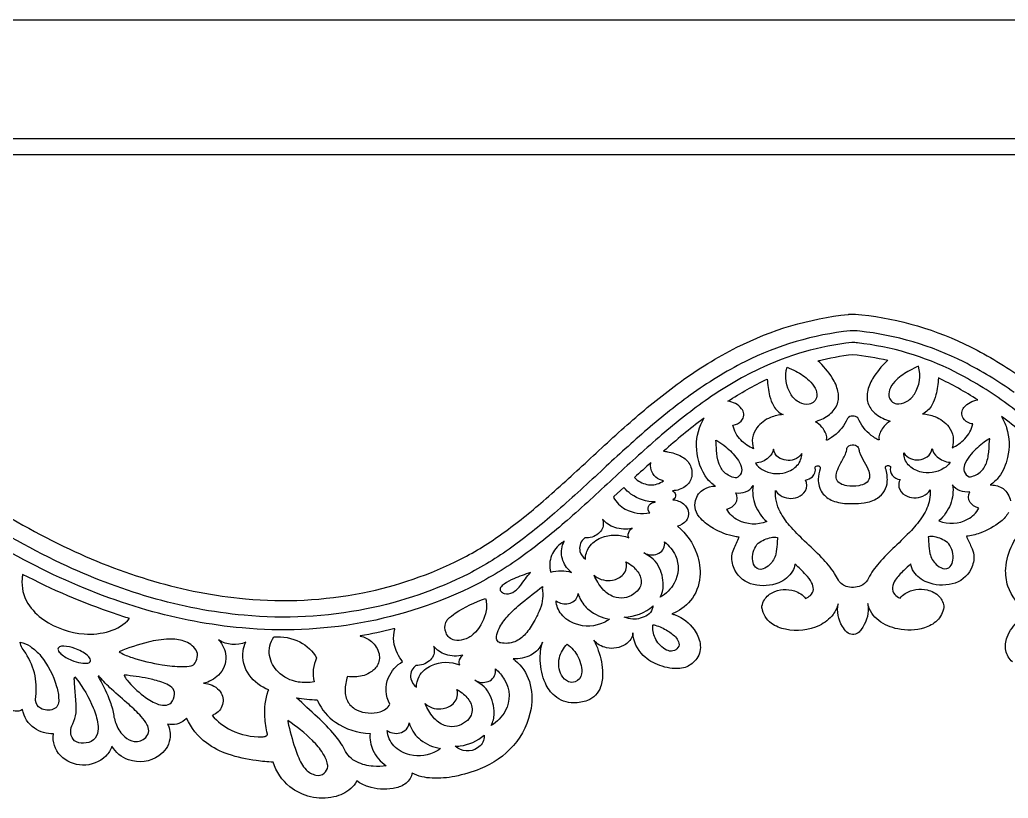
# Model space of a CAD drawing. Extents: x -1664 to 447, y 985 to 1455.
# Drawn here: x -1112 to -515, y 985 to 1455 of the extents above; entities that cross this region are included whole.
import ezdxf

# ---------------------------------------------------------------- set-up
doc = ezdxf.new("R2010")
doc.units = 0
doc.header["$MEASUREMENT"] = 0
doc.layers.add('DEFAULT_LAYER', color=1, linetype='Continuous')

msp = doc.modelspace()

# ---------------------------------------------------------------- linework, layer by layer
at = {"layer": 'DEFAULT_LAYER'}
for points in [[(-1655.62, 1455.08), (438.78, 1455.08)], [(132.97, 1373.45), (-1350.28, 1373.45)]]:
    msp.add_lwpolyline(points, dxfattribs=at)
for points in [[(-1366.83, 1383.45), (149.67, 1383.45, -0.015905)], [(-1140.1, 1168.48, 0.034973), (-1085.17, 1137.05, 0.040955), (-1030.86, 1116.05, 0.048981), (-975.4, 1105.37, 0.072228), (-904.52, 1108.99, 0.066904), (-845.08, 1129.43, 0.037159), (-819.7, 1145.12, 0.021687), (-795.5, 1164.41, 0.008013), (-768.6, 1188.72, -0.007919), (-741.36, 1213.41, -0.022951), (-712.79, 1236.29, -0.040343), (-678.56, 1257.27, -0.090349), (-611.41, 1277.13, -0.009747), (-610.83, 1277.19, -0.051801), (-603.13, 1276.91, -0.089727), (-537.38, 1257.52, -0.037538), (-506.25, 1238.77, -0.02279)], [(-511.06, 1229.92, 0.03829), (-541.49, 1248.4, 0.09056), (-604.37, 1266.98, 0.052125), (-610.08, 1267.22, 0.09025), (-673.77, 1248.49, 0.040496), (-706.74, 1228.32, 0.022685), (-734.25, 1206.34, 0.007777), (-760.8, 1182.33, -0.008148), (-788.63, 1157.13, -0.021099), (-812.87, 1137.72, -0.038648), (-840.53, 1120.53, -0.066622), (-902.25, 1099.25, -0.072412), (-976.17, 1095.4, -0.04834), (-1032.81, 1106.2, -0.039488), (-1086.78, 1126.73, -0.036635), (-1145.69, 1160.19, 0.025013)], [(-490.91, 1203.6, 0.02275), (-517.16, 1224.36, 0.03866), (-546.94, 1242.47, 0.090105), (-605.59, 1259.88, 0.043632), (-609.05, 1260.11, 0.085455), (-665.26, 1244.12, 0.042612), (-697.64, 1224.98, 0.024639), (-725.72, 1202.85, 0.008923), (-753.38, 1177.87, -0.007741), (-781.08, 1152.73, -0.022006), (-806.81, 1132.05, -0.039102), (-835.76, 1114.07, -0.07233), (-905.76, 1090.75, -0.067058), (-977.31, 1087.74, -0.047578), (-1034.93, 1098.59, -0.04287), (-1094.89, 1121.66, -0.03415), (-1150.59, 1153.59, 0.027734)], [(-514.44, 1157.54, -0.091976), (-519.08, 1152.14, -0.087688), (-531.88, 1144.98, -0.069513), (-539.92, 1143.15, -0.008709), (-536.97, 1136.85, -0.065108), (-535.37, 1131.8, -0.137015), (-537.11, 1123.39, -0.229259), (-548.51, 1114.38, -0.162969), (-563.68, 1115.38, -0.15108), (-571.69, 1121.73, -0.135262), (-573.47, 1126.53, 0.01004), (-577.78, 1122.52, 0.056064), (-582.85, 1116.55, 0.109899), (-584.59, 1112.29, 0.231203), (-583.22, 1107.98, 0.092801), (-579.95, 1105.81, -0.074319), (-576.87, 1108.59, -0.201959), (-563.56, 1110.74, -0.150222), (-556.24, 1106.65, -0.182775), (-553.48, 1100.13, -0.313945), (-553.51, 1100.11, -0.313945), (-553.55, 1100.13, 0.646005), (-553.62, 1100.13, -0.169466), (-557.56, 1092.24, -0.117783), (-565.3, 1087.78, -0.127309), (-581.37, 1087.16, -0.114046), (-592.82, 1092.26, -0.174724), (-599.53, 1102.48, -0.030966), (-599.24, 1099.98, -0.177176), (-603.48, 1086.76, -0.074558), (-605.24, 1084.83, -0.330761), (-612.12, 1085.16, -0.0574), (-614.78, 1088.68, -0.18419), (-617.41, 1102.42, -0.104856), (-620.42, 1095.92, -0.121322), (-628.71, 1089.33, -0.161591), (-649.23, 1086.94, -0.10532), (-657.68, 1090.54, -0.20869), (-663.32, 1099.83, 0.645056), (-663.4, 1099.83, -0.313512), (-663.43, 1099.8, -0.313512), (-663.47, 1099.82, -0.113952), (-662.37, 1104, -0.14953), (-657.21, 1109.03, -0.202096), (-643.65, 1110.08, -0.142986), (-636.99, 1105.64, 0.078691), (-634.14, 1107.44, 0.201569), (-632.31, 1111.08, 0.128937), (-633.39, 1115.16, 0.064331), (-636.84, 1119.89, 0.027132), (-643.49, 1126.28, -0.12278), (-644.97, 1121.96, -0.15829), (-653.28, 1115.09, -0.16252), (-668.44, 1114.01, -0.224909), (-679.71, 1122.64, -0.141244), (-681.6, 1131.3, -0.060247), (-680.41, 1135.37, -0.013944), (-677.06, 1142.64, -0.029538), (-679.68, 1142.95, -0.082672), (-692.69, 1147.88, -0.077732), (-700.33, 1153.77, -0.112743), (-703.55, 1159.14, -0.134485), (-703.5, 1164.69, -0.203883), (-698.37, 1171.68, -0.122664), (-691.55, 1173.48, -0.028246), (-692.93, 1174.38, -0.089547), (-697.77, 1179.71, -0.139488), (-702.9, 1197.65, -0.138593), (-698.29, 1214.61), (-698.93, 1214.12, 0.017932), (-722.76, 1194.55, -0.010275), (-720.51, 1194.18, -0.079388), (-712.06, 1191.35, -0.140466), (-707.01, 1186.54, -0.165703), (-705.83, 1179.11, -0.190372), (-709.68, 1173.26, -0.145283), (-717.35, 1170.6, -0.213989), (-715.58, 1168.29, -0.314836), (-717.14, 1165.21, -0.065103), (-713.75, 1164.4, -0.170086), (-708.68, 1160.23, -0.307839), (-709.17, 1152.53, -0.161346), (-714.42, 1149.16, -0.140985), (-702.72, 1132.47, -0.105376), (-700.9, 1118.62, -0.152337), (-706.57, 1104.27, -0.126353), (-717.85, 1096.27, -0.025474), (-715.72, 1095.62, -0.149882), (-704.35, 1086.79, -0.117847), (-700.76, 1078.41, -0.195393), (-702.79, 1069.22, -0.125008), (-708.84, 1064.24, -0.084346), (-712.94, 1063.27, -0.104348), (-725.08, 1065.08, -0.109298), (-735.13, 1071.2, -0.188012), (-741.31, 1084.73, -0.035226), (-741.58, 1083.39, -0.177127), (-745.72, 1077.86, -0.202169), (-757.26, 1075.81, -0.168135), (-764.97, 1080.3, -0.043484), (-762.24, 1074.13, -0.080062), (-759.64, 1060.38, -0.090192), (-760.84, 1052.21, -0.22281), (-768.71, 1043.95, -0.094815), (-777.1, 1042.56, -0.177371), (-788.57, 1046.68, -0.109096), (-794.19, 1054.34, -0.098257), (-797.26, 1068.03, -0.080884), (-796.01, 1079.1, -0.036263), (-796.93, 1077.11, -0.143429), (-802.94, 1071.4, -0.138091), (-813.71, 1069.14, -0.014473), (-812.46, 1068.19, -0.148462), (-803.9, 1055.4, -0.116193), (-802.88, 1039.07, -0.138733), (-813.47, 1016.81, -0.117523), (-833.53, 1002.58, -0.047312), (-848.89, 998.11, -0.061316), (-862.62, 997.03, -0.09957), (-874.75, 1000.03), (-874.89, 999.45, -0.194332), (-879.14, 993.41, -0.107902), (-886.2, 990.76, -0.118452), (-901.37, 991.92, -0.093015), (-908.06, 995.35, -0.082283), (-911.76, 990.75, -0.124638), (-921.96, 985.68, -0.228064), (-948.59, 991.89, -0.143158), (-958.64, 1006.63, -0.016212), (-968.84, 1007.65, -0.050572), (-985.8, 1011.5, -0.077823), (-998.98, 1018.35, -0.124258), (-1010.94, 1033.25, -0.02884), (-1011.99, 1032.19, -0.231719), (-1022.43, 1029.64, -0.159046), (-1021.04, 1020.66, -0.200502), (-1027.65, 1010.49, -0.240483), (-1045.97, 1008.1, -0.187141), (-1055.99, 1016.42, -0.113596), (-1059.66, 1010.42, -0.207407), (-1073.78, 1004.93, -0.196261), (-1087.02, 1010.63, -0.237471), (-1091.31, 1023.87, -0.158256), (-1102.79, 1027.18, -0.214093), (-1109.99, 1038.53, -0.382914), (-1118.6, 1039.77)], [(-494.86, 1196.1, 0.018589), (-518.76, 1215.55, -0.059295), (-515.65, 1208.71, -0.133845), (-515.06, 1190.69, -0.102032), (-520.31, 1178.97, -0.103115), (-525.47, 1174.2), (-524.81, 1174.16, -0.140622), (-517.77, 1171.89, -0.196777), (-513.3, 1164.48, -0.182217)], [(-502.93, 1098.63, -0.192599), (-514.81, 1112.93, -0.092129), (-516.14, 1123.71, -0.20715), (-502.58, 1149.93, -0.087972)], [(-512.05, 1067.25, -0.163003), (-516.11, 1074.19, -0.136617), (-515.28, 1082.21, -0.129821), (-508.11, 1092.08, -0.114092)]]:
    msp.add_lwpolyline(points, format="xyb", dxfattribs=at)
for points in [[(-592.63, 1201.52, -0.344262), (-592.69, 1201.33, -0.239054), (-593.25, 1201.39, -0.032505), (-596.04, 1203.11, -0.133999), (-604.61, 1213.06, 0.086584), (-605.49, 1214.57, 0.196198), (-608.51, 1215.72, 0.224841), (-611.71, 1214.33, 0.066841), (-612.55, 1212.71, -0.130848), (-621.29, 1202.76, -0.050761), (-623.96, 1201.16, -0.342155), (-624.37, 1201.21, -0.143725), (-624.33, 1201.66, 0.125199), (-624.67, 1204.82, 0.171665), (-631.04, 1212.34, 0.009879), (-629.34, 1212.97, 0.087161), (-621.74, 1217.44, 0.15268), (-617.5, 1224.18, 0.114746), (-617.48, 1230.75, 0.082874), (-620.9, 1238.78, 0.066096), (-629.61, 1249.16, -0.032346), (-608.53, 1252.97, -0.032676), (-587.44, 1249.43), (-588.01, 1248.88, 0.068306), (-596.53, 1238.29, 0.088785), (-599.67, 1230.22, 0.143125), (-599.05, 1222.8, 0.137635), (-594.39, 1216.85, 0.081561), (-585.99, 1212.59, 0.043853), (-588.29, 1210.89, 0.131517), (-592.42, 1204.74, 0.135663), (-592.63, 1201.52)], [(-648.23, 1245.34, -0.020537), (-642.91, 1242.8, -0.066467), (-634.89, 1237.27, -0.090719), (-631.24, 1232.56, -0.156134), (-630.34, 1227.66, -0.329335), (-634.93, 1222.85, -0.140098), (-640.63, 1223.9, -0.129275), (-645.75, 1228.6, -0.212133), (-648.23, 1245.34)], [(-568.82, 1245.84, 0.020359), (-574.14, 1243.23, 0.065803), (-582.16, 1237.6, 0.089704), (-585.8, 1232.84, 0.155376), (-586.69, 1227.92, 0.332598), (-582.1, 1223.15, 0.13969), (-576.41, 1224.28, 0.128), (-571.3, 1229.04, 0.211068), (-568.82, 1245.84)], [(-680.92, 1210.2, 0.031571), (-679.36, 1210.59, 0.17614), (-675.2, 1213.76, 0.324662), (-675.68, 1220.19, 0.196284), (-684, 1224.65, -0.032502), (-660.21, 1238.1, 0.048254), (-658.74, 1227.96, 0.070726), (-656.28, 1221.8, 0.164661), (-650.65, 1216.61, 0.075931), (-658.17, 1214.88, 0.137915), (-666.45, 1208.65, 0.249437), (-668.5, 1195.98, -0.097747), (-676.17, 1201.28, -0.14347), (-680.92, 1210.2)], [(-536.11, 1210.96, -0.032028), (-537.68, 1211.34, -0.177729), (-541.84, 1214.48, -0.323264), (-541.36, 1220.94, -0.195207), (-533.05, 1225.49, 0.033227), (-556.85, 1238.73, -0.047996), (-558.3, 1228.55, -0.070137), (-560.76, 1222.34, -0.163178), (-566.38, 1217.08, -0.076469), (-558.87, 1215.42, -0.139349), (-550.58, 1209.26, -0.249395), (-548.52, 1196.58, 0.09714), (-540.86, 1201.97, 0.142225), (-536.11, 1210.96)], [(-691.23, 1201.18, -0.0837), (-690.02, 1200.61, -0.03622), (-685.27, 1197.13, -0.058898), (-678.38, 1189.99, -0.089226), (-675.91, 1185.28, -0.176237), (-676.01, 1181.2, -0.156469), (-678.73, 1178.33), (-679.55, 1178.48, -0.147041), (-686.06, 1181.7, -0.122994), (-689.47, 1187.38, -0.060123), (-690.78, 1194.99, 0.012504), (-691.23, 1201.18)], [(-525.8, 1202, 0.080599), (-526.37, 1201.79, 0.035895), (-530.1, 1199.24, 0.057388), (-537.93, 1191.61, 0.085707), (-541.02, 1186.22, 0.155534), (-541.16, 1182.23, 0.181817), (-538.28, 1178.96), (-537.46, 1179.12, 0.146492), (-530.96, 1182.41, 0.122), (-527.55, 1188.14, 0.059751), (-526.24, 1195.79, -0.012437), (-525.8, 1202)], [(-639.38, 1193.15, -0.186028), (-643.97, 1189.49, -0.237035), (-653.4, 1190.75, -0.225993), (-656.39, 1195.7, -0.154585), (-659.42, 1190.62, -0.154591), (-667.34, 1187.25, 0.099659), (-663.23, 1183.46, 0.20403), (-649.07, 1181.71, 0.142867), (-642.03, 1186.02, 0.192731), (-639.38, 1193.15)], [(-604.87, 1173.66, -0.090621), (-612.13, 1173.63, -0.083898), (-616.01, 1174.94, -0.195861), (-618.37, 1177.68, -0.128333), (-618.45, 1180.97, -0.062957), (-616.54, 1185.92, 0.002324), (-613.39, 1191.93, 0.076156), (-612.17, 1195.36, -0.239578), (-610.92, 1197.69, -0.22817), (-606.93, 1198.11, -0.275707), (-604.93, 1196.02, 0.06287), (-604.44, 1193.84, 0.031704), (-601.6, 1188.16, -0.045822), (-598.92, 1182.4, -0.121666), (-598.46, 1178.46, -0.215572), (-600.72, 1175.16, -0.088201), (-604.87, 1173.66)], [(-577.63, 1193.47, 0.169241), (-573.7, 1190.09, 0.254767), (-563.61, 1191.2, 0.224071), (-560.63, 1196.19, 0.155489), (-557.59, 1191.12, 0.155655), (-549.68, 1187.81, -0.095671), (-553.47, 1184.2, -0.212045), (-567.94, 1182.09, -0.143964), (-574.98, 1186.35, -0.193566), (-577.63, 1193.47)], [(-740.33, 1178.66, 0.052413), (-738.67, 1177.09, 0.149562), (-730.87, 1174.19, 0.187006), (-722.87, 1176.71, -0.054544), (-725.23, 1177.46, -0.156807), (-729.35, 1181.03, -0.156936), (-730.53, 1187.62, 0.002055), (-740.33, 1178.66)], [(-611.1, 1162.9), (-608.49, 1162.9, 0.038632), (-601.72, 1163.27, 0.109348), (-593.54, 1166.23, 0.241176), (-587.68, 1176.33, 0.091793), (-588.74, 1184.15, -0.27273), (-588.51, 1185.46, -0.285245), (-586.35, 1185.76, -0.402998), (-585.71, 1184.64, 0.238704), (-584.71, 1180.05, 0.17885), (-579.94, 1177.38, 0.179139), (-580.65, 1172.78, 0.204942), (-576.91, 1167.94, 0.240737), (-566.15, 1167.42, 0.160826), (-561.79, 1171.24, -0.061625), (-562.16, 1165.28, -0.093716), (-566.24, 1155.4, -0.048377), (-573.13, 1146.7, -0.013584), (-583.15, 1136.85, 0.02505), (-592.68, 1127.04, 0.058898), (-599.07, 1117.8, -0.150397), (-602.55, 1113.8, -0.198031), (-611.58, 1112.6, -0.195588), (-617.23, 1116.53, 0.016075), (-619.59, 1120.72, 0.047402), (-627.21, 1130.16, 0.012154), (-637.63, 1140.26, -0.026762), (-646.69, 1149.58, -0.058057), (-652.38, 1157.91, -0.135891), (-655.21, 1170.82, 0.117725), (-652.43, 1167.91, 0.238586), (-641.79, 1166.83, 0.174676), (-637.11, 1170.6, 0.26819), (-637.06, 1177.11, 0.143044), (-632.95, 1179.12, 0.282693), (-631.3, 1184.42, -0.263102), (-631.13, 1185.2, -0.282631), (-629.03, 1185.59, -0.430056), (-628.27, 1183.95, 0.06917), (-629.36, 1177.65, 0.166149), (-626.96, 1169.38, 0.139964), (-620.63, 1164.62, 0.093218), (-611.1, 1162.9)], [(-727.82, 1163.81), (-727.81, 1163.82), (-727.83, 1163.84, -0.144709), (-742.51, 1168.6, -0.067206), (-746.86, 1172.61), (-752.78, 1167.13), (-753.13, 1166.62, 0.152882), (-745.92, 1159.52, 0.173023), (-731.09, 1157.36, -0.290076), (-731.96, 1161.11, -0.234185), (-728.94, 1163.6, -0.046833), (-727.82, 1163.81)], [(-684.58, 1159.52), (-683.98, 1159.7, 0.173026), (-679.39, 1163.01, 0.282237), (-679.12, 1169.42, 0.131256), (-673.29, 1169.95, 0.184663), (-668.76, 1173.73, 0.132832), (-667.42, 1161.91, 0.110763), (-660.51, 1151.96, -0.215665), (-677.81, 1152.83, -0.15827), (-684.58, 1159.52)], [(-532.42, 1160.13), (-533.01, 1160.31, -0.174192), (-537.61, 1163.6, -0.281432), (-537.88, 1170.03, -0.131842), (-543.71, 1170.52, -0.186009), (-548.25, 1174.27, -0.132231), (-549.58, 1162.4, -0.110019), (-556.47, 1152.38, 0.216085), (-539.18, 1153.37, 0.15731), (-532.42, 1160.13)], [(-759.69, 1153.44, -0.072998), (-759.22, 1151.16, -0.239581), (-762.18, 1144.72, -0.181193), (-770.33, 1142.11, 0.032706), (-771.3, 1141.24, 0.271509), (-773.3, 1133.97, 0.156587), (-770, 1129.3, -0.151701), (-767.85, 1136.46, -0.143455), (-760.62, 1142.2, -0.193532), (-743.86, 1142.22, -0.116073), (-744.12, 1144.33, -0.219386), (-741.86, 1147.95, -0.141791), (-752.29, 1148.41, -0.143181), (-759.69, 1153.44)], [(-666.4, 1138.15, -0.049939), (-665.58, 1138.99, -0.112659), (-657.88, 1142.36, -0.114565), (-654.02, 1142.39, 0.010767), (-654.28, 1138.32, -0.048639), (-655.04, 1132.39, -0.146943), (-658.81, 1125.81, -0.105387), (-662.73, 1123.38, -0.308204), (-667.35, 1124.47, -0.145143), (-668.95, 1128.28, -0.189552), (-666.4, 1138.15)], [(-550.57, 1138.57, 0.050256), (-551.4, 1139.41, 0.113495), (-559.1, 1142.74, 0.114796), (-562.96, 1142.74, -0.010751), (-562.69, 1138.66, 0.048603), (-561.93, 1132.72, 0.147434), (-558.16, 1126.15, 0.105982), (-554.23, 1123.73, 0.308175), (-549.62, 1124.86, 0.144289), (-548.02, 1128.69, 0.189557), (-550.57, 1138.57)], [(-782.77, 1140.15, 0.018729), (-784.35, 1139.1, 0.140408), (-790.43, 1131.59, 0.169638), (-790.96, 1121.42, -0.154221), (-778.5, 1121.34, -0.019397), (-779.82, 1122.59, -0.145742), (-784.25, 1130.64, -0.178363), (-782.77, 1140.15)], [(-734.65, 1133.19, 0.02393), (-733.51, 1132.62, 0.229966), (-725.58, 1132.86, 0.326988), (-722.26, 1139.81, -0.114726), (-715.71, 1131.49, -0.24318), (-716.42, 1114.75, -0.129299), (-724.78, 1106.39), (-724.8, 1106.4, 0.113542), (-723, 1113.39, 0.13481), (-726.16, 1125.49, 0.115496), (-730.23, 1130.22), (-734.69, 1133.2), (-734.65, 1133.19)], [(-745.54, 1127.67, -0.053586), (-741.48, 1124.99, -0.127087), (-737.03, 1119.12, -0.214265), (-737.17, 1112.19, -0.125775), (-740.78, 1108.28, -0.24708), (-753, 1106.62, -0.120998), (-759.77, 1111.42, -0.078271), (-764.8, 1119.6), (-764.11, 1119.03, 0.206782), (-753.64, 1116.62, 0.165065), (-747.22, 1120.02, 0.27505), (-745.54, 1127.67)], [(-1045.38, 1093.44, -0.005798), (-1054.5, 1096.4, -0.037181), (-1110, 1120.14, 0.070708), (-1110.07, 1119.77, 0.014908), (-1110.28, 1117.52, 0.163867), (-1106.79, 1102.6, 0.103046), (-1097.17, 1092.65, 0.133576), (-1072.74, 1084.17, 0.095417), (-1057.53, 1085.8, 0.134744), (-1045.38, 1093.44)], [(-803.22, 1121.19, 0.028054), (-813.3, 1117.42, 0.046723), (-819.04, 1114.29, 0.108383), (-821.23, 1112.13, 0.349236), (-821.1, 1109.92, 0.107005), (-819.05, 1108.62, 0.179539), (-813.9, 1109.22, 0.093933), (-810.12, 1112.39, 0.02297), (-806.3, 1117.49, -0.045912), (-803.22, 1121.19)], [(-795.98, 1112.77, 0.155596), (-795.97, 1112.1, -0.233181), (-796.09, 1111.46, -0.016218), (-795.91, 1110.18, -0.127715), (-797.93, 1097.87, -0.016007), (-801.04, 1091.81, -0.057206), (-806.16, 1084.19, -0.117801), (-812.72, 1079.43, -0.134137), (-821.16, 1078.72, -0.199606), (-823.22, 1079.88, -0.170278), (-823.77, 1082.56, -0.088011), (-822.2, 1087.43, -0.064483), (-817.15, 1094.66, -0.039341), (-808.2, 1103.18, -0.008922), (-795.98, 1112.77)], [(-830.34, 1105.56, -0.020398), (-830.06, 1104.4, -0.112843), (-830.42, 1096.38, -0.142051), (-837.77, 1083.97, -0.126024), (-843.66, 1080.7, -0.118576), (-849.06, 1080.34, -0.264306), (-854.22, 1084.82, -0.172808), (-854.39, 1091.08, -0.091027), (-853.09, 1093.01, -0.050984), (-848.62, 1096.65, -0.061762), (-830.34, 1105.56)], [(-774.47, 1108.64, 0.045632), (-773.32, 1105.51, 0.107964), (-767.85, 1098.63, 0.127262), (-755.52, 1093.12, -0.046343), (-758.75, 1091.08, -0.200911), (-776.1, 1090.23, -0.137659), (-784.55, 1096.05, -0.160511), (-787.75, 1104.16, 0.114183), (-784, 1102.54, 0.216009), (-776.8, 1104.13, 0.23134), (-774.47, 1108.64)], [(-729.17, 1101.08, -0.01677), (-729.66, 1099.31, -0.17771), (-732.48, 1095.52, -0.059202), (-736.87, 1093.64, -0.103485), (-741.46, 1093.08, -0.051696), (-746.55, 1094.28, 0.175223), (-729.17, 1101.08)], [(-905.98, 1082.91), (-906, 1082.9), (-906.01, 1082.88), (-906, 1082.87), (-905.98, 1082.85, -0.140574), (-899.31, 1079.57, -0.159816), (-894.69, 1072.13, -0.195977), (-895.83, 1064.94, -0.118656), (-900.46, 1060.61, -0.086361), (-904.88, 1058.75, -0.070557), (-913.72, 1058.42, 0.084421), (-915.21, 1050.03, 0.138652), (-913.33, 1042.81, 0.146237), (-907.81, 1038.03, 0.090833), (-901.33, 1036.46, 0.10049), (-893.91, 1037.19, 0.186078), (-888.1, 1041.71, -0.230185), (-888.97, 1057.83, -0.155728), (-880.44, 1067.48, -0.058153), (-883.62, 1072.32, -0.181848), (-885.24, 1087.07), (-885.23, 1087.13), (-885.25, 1087.18), (-885.29, 1087.22), (-885.36, 1087.24), (-885.46, 1087.24), (-885.59, 1087.23), (-885.96, 1087.16, -0.018353), (-905.98, 1082.91)], [(-727.85, 1089.41, -0.067361), (-720.44, 1086.07, -0.080018), (-715.1, 1081.66, -0.129194), (-713.52, 1078.58, -0.265906), (-714.74, 1075.22, -0.182121), (-718.12, 1073.74, -0.13823), (-721.98, 1074.91, -0.146967), (-727.97, 1081.78, -0.149754), (-729.23, 1089.51, -0.402415), (-728.98, 1089.66, -0.053323), (-727.85, 1089.41)], [(-1051.66, 1073.39, 0.637008), (-1051.64, 1073.29), (-1050.95, 1072.89, 0.045921), (-1043.86, 1069.85, 0.041265), (-1025.67, 1065.55, 0.036112), (-1013.51, 1064.44, 0.064573), (-1008.12, 1064.94, 0.136147), (-1006.31, 1065.81, 0.117062), (-1004.45, 1070.08, 0.191524), (-1005.17, 1074.38, 0.167242), (-1012.51, 1079.83, 0.08433), (-1021.38, 1081.02, 0.055337), (-1034.2, 1079.2, 0.035918), (-1051.66, 1073.39)], [(-958.28, 1082.3, -0.144257), (-942.49, 1079.28, -0.14985), (-932.41, 1069.68, 0.17948), (-933.8, 1055.3, -0.099006), (-943.54, 1055.1, -0.151816), (-955.6, 1061.18, -0.161507), (-960.8, 1071.02, -0.18893), (-958.28, 1082.3)], [(-1110.19, 1075.54, -0.119329), (-1111.4, 1079.15, -0.099248), (-1105.41, 1076.66, -0.075555), (-1098.96, 1070.8, -0.100793), (-1089.43, 1052.43, -0.070561), (-1088.16, 1044.43, -0.105477), (-1088.8, 1040.84, -0.182697), (-1091.46, 1038.66, -0.212975), (-1099.13, 1039.23, -0.272009), (-1102.12, 1043.91, -0.022195), (-1101.88, 1047.8, 0.099212), (-1103.39, 1062.39, 0.078293), (-1110.19, 1075.54)], [(-1080.49, 1068.32, 0.054182), (-1074.76, 1066.62, 0.098693), (-1070.48, 1066.59, 0.191754), (-1069.04, 1067.54, 0.228061), (-1069.12, 1069.11, 0.09906), (-1070.94, 1071.25, 0.086948), (-1078.34, 1075.33, 0.079919), (-1085.13, 1076.77, 0.121853), (-1087.7, 1076.32, 0.386761), (-1088.53, 1074.49, 0.127665), (-1086.84, 1072.14, 0.081675), (-1080.49, 1068.32)], [(-965.36, 1022), (-964.7, 1022.04), (-964.08, 1022.12), (-963.78, 1022.19), (-963.5, 1022.26), (-963.24, 1022.35), (-963, 1022.45), (-962.78, 1022.56), (-962.59, 1022.69), (-962.43, 1022.82), (-962.29, 1022.97), (-962.2, 1023.13), (-962.13, 1023.31), (-962.11, 1023.49), (-962.13, 1023.69, -0.024571), (-963.65, 1033.97, -0.107202), (-961.56, 1049.7), (-961.34, 1050.33, -0.147124), (-973.11, 1059.36, -0.192159), (-976.77, 1073.94, -0.068091), (-975.2, 1079.19, -0.256007), (-991.56, 1080.53, -0.170317), (-987.23, 1070.75, -0.218242), (-991.7, 1059.24, -0.137752), (-1000.67, 1054.31, -0.209196), (-991.29, 1050.14, -0.223975), (-988.97, 1042.49, -0.215796), (-993.46, 1035.95, -0.046193), (-995.46, 1034.93, 0.105114), (-983.96, 1026.05, 0.118726), (-965.36, 1022)], [(-861.78, 1076.83, -0.071286), (-861.3, 1074.5, -0.233956), (-864.25, 1067.86, -0.184022), (-872.39, 1065.11), (-872.89, 1064.67, 0.276407), (-875.42, 1057.02, 0.171706), (-872.06, 1051.94, -0.12881), (-870.42, 1058.48, -0.158138), (-863.04, 1065.13, -0.205471), (-845.96, 1065.42, -0.101905), (-846.24, 1067.31, -0.230122), (-843.97, 1071.3, -0.145314), (-854.39, 1071.72, -0.145381), (-861.78, 1076.83)], [(-781.03, 1078.02, -0.051051), (-777.34, 1074.6, -0.12013), (-772.65, 1065.03, -0.100389), (-772.33, 1060.04, -0.275014), (-776.15, 1055.25, -0.20391), (-780.21, 1055.24, -0.168843), (-784.44, 1059.18, -0.184803), (-785.75, 1069.65, -0.136204), (-781.03, 1078.02)], [(-836.79, 1056.24, 0.023355), (-835.94, 1055.79, 0.245094), (-827.72, 1055.92, 0.322144), (-824.41, 1063.04, -0.088216), (-818.86, 1056.52, -0.262761), (-818.4, 1037.73, -0.132316), (-826.88, 1028.86), (-826.91, 1028.87, 0.110875), (-825.12, 1036.03, 0.132244), (-828.28, 1048.38, 0.115637), (-832.36, 1053.21), (-836.83, 1056.24), (-836.79, 1056.24)], [(-1078.72, 1054.4, 0.07465), (-1078.71, 1056.02, -0.138031), (-1078.49, 1058.18), (-1077.66, 1057.19, -0.070791), (-1067.3, 1039.43, -0.063303), (-1064.56, 1029.66, -0.091476), (-1064.78, 1024.1, -0.223368), (-1068.49, 1019.24, -0.134117), (-1074.7, 1018.16, -0.210306), (-1079.53, 1020.68, -0.15972), (-1080.9, 1025.08, -0.108754), (-1079.7, 1029.88, 0.08046), (-1077.64, 1036.48, 0.043799), (-1077.69, 1041.5), (-1078.72, 1054.4)], [(-1063.45, 1058.32, 0.205184), (-1064.02, 1058.71, 0.623151), (-1064.38, 1058.37, -0.040656), (-1057.87, 1045.24, -0.042408), (-1055.26, 1036.82, 0.064475), (-1053.36, 1029.33, 0.116859), (-1048.25, 1021.93, 0.146933), (-1042.5, 1019.15, 0.235761), (-1035.63, 1021.68, 0.21244), (-1033.78, 1025.7, 0.119092), (-1034.85, 1029.43, 0.060824), (-1038.32, 1034.26, 0.026719), (-1045.7, 1041.45, -0.003983), (-1056.25, 1050.76, -0.043791), (-1063.45, 1058.32)], [(-1046.88, 1059.15, 0.087003), (-1048.48, 1059.21, 0.47653), (-1048.66, 1058.94, 0.051395), (-1046.83, 1056.25, 0.061109), (-1036.93, 1046.74, 0.065523), (-1029.01, 1042.06, 0.103675), (-1024.18, 1041.03, 0.20887), (-1020.32, 1042.63, 0.164114), (-1018.19, 1047.75, 0.236075), (-1019.91, 1051.85, 0.07558), (-1023.87, 1054.22, 0.04477), (-1032.42, 1056.83, 0.023999), (-1046.88, 1059.15)], [(-890.33, 1004.44, -0.047204), (-898.17, 1004.25, -0.098911), (-908.17, 1006.8, -0.179197), (-915.51, 1014.4, 0.05758), (-921.38, 1022.99, 0.030145), (-931.85, 1033.91, 0.002617), (-944.59, 1045.56, 0.036229), (-931.98, 1044.31), (-931.67, 1043.58, 0.138696), (-921.07, 1030.86, 0.145685), (-900.11, 1024.06, 0.132483), (-898.35, 1013.89, 0.13343), (-890.32, 1004.47), (-890.33, 1004.44)], [(-847.64, 1050.5, -0.054499), (-843.58, 1047.78, -0.126808), (-839.13, 1041.8, -0.229831), (-839.56, 1034.13, -0.11742), (-843.6, 1030.17, -0.235916), (-855.06, 1028.84, -0.123356), (-861.83, 1033.69, -0.078101), (-866.85, 1042.04), (-866.17, 1041.45, 0.208215), (-856.01, 1039.04, 0.174148), (-849.31, 1042.64, 0.26794), (-847.64, 1050.5)], [(-941.52, 1005.86, 0.07075), (-938.72, 1002.15, 0.144673), (-932.91, 998.85, 0.236985), (-927.79, 1000.11, 0.141973), (-925.52, 1003.99, 0.023039), (-925.72, 1005.31, 0.090204), (-928.54, 1012, 0.052609), (-934.87, 1019.76, 0.048024), (-949.83, 1031.87), (-949.71, 1031.17, 0.031386), (-945.4, 1015.14, 0.040115), (-941.52, 1005.86)], [(-876.48, 1030.54), (-876.05, 1029.11, 0.140689), (-869.57, 1020.19, 0.12721), (-857.57, 1014.96, -0.025896), (-859.67, 1013.46, -0.197177), (-876.04, 1011.07, -0.148291), (-885.77, 1016.63, -0.178004), (-889.78, 1025.85, 0.070321), (-887.56, 1024.65, 0.250761), (-879.1, 1025.77, 0.230305), (-876.5, 1030.55), (-876.48, 1030.54)], [(-831.26, 1022.98, -0.035012), (-831.24, 1021.6, -0.227933), (-835.11, 1015.31, -0.335664), (-848.62, 1016.26, 0.023954), (-845.76, 1016.49, 0.152924), (-831.26, 1022.98)]]:
    msp.add_lwpolyline(points, format="xyb", close=True, dxfattribs=at)

doc.saveas('drawing.dxf')
